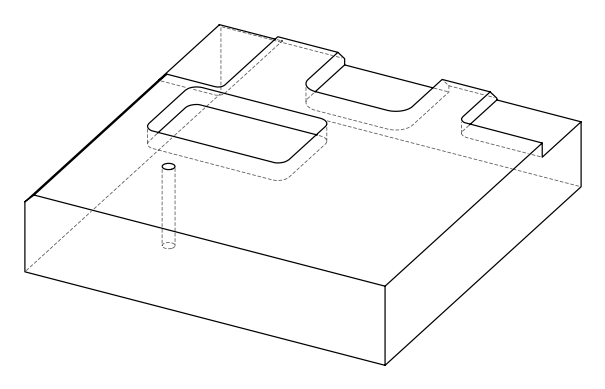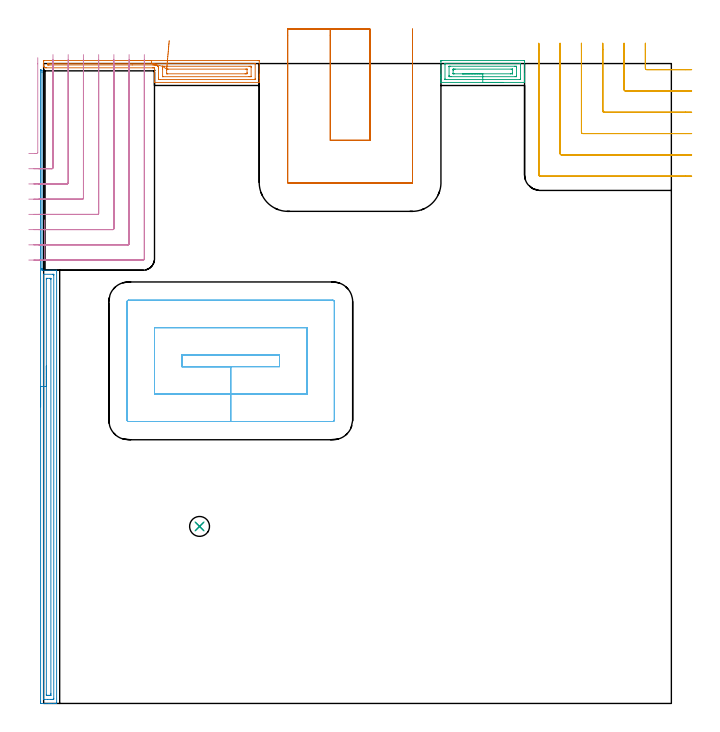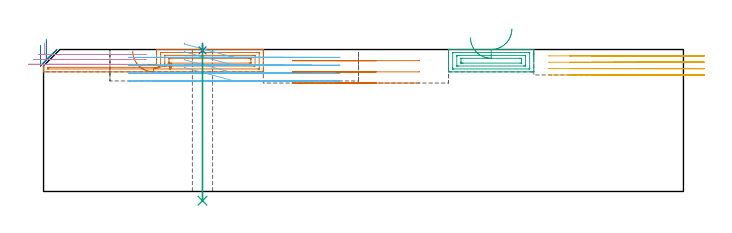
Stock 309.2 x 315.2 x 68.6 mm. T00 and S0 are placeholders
(PLAN: 9 operations, 6 tool changes, 29.2 min)
(1 AREA_MILL | FG_CHAMFER_SURFACE | UGT0205_001 | 2.79 min | 6557 mm3)
(2 AREA_MILL_1 | FG_CHAMFER_SURFACE_1 | UGT0205_001 | 6.13 min | 9582 mm3)
(3 AREA_MILL_2 | FG_CHAMFER_SURFACE_2 | UGT0205_001 | 1.57 min | 3125 mm3)
(4 MILL_CORNER_NOTCH_RECTANGULAR | CORNER_NOTCH_RECTANGULAR | NXT0201_013 | Follow Part, ap 2.5, ae 75% | 5.21 min | 34244 mm3)
(5 MILL_CORNER_NOTCH_RECTANGULAR_1 | CORNER_NOTCH_RECTANGULAR_1 | UGT0201_103 | Follow Part, ap 3.5, ae 75% | 4.75 min | 55071 mm3)
(6 MILL_RECTANGULAR_POCKET | POCKET_RECTANGULAR_STRAIGHT | UGT0201_100 | Follow Part, ap 4.5, ae 75% | 5.82 min | 140639 mm3)
(7 MILL_SLOT | SLOT_PARTIAL_RECTANGULAR | UGT0201_006 | Follow Part, ap 7, ae 75% | 2.62 min | 103440 mm3)
(8 SPOT_DRILL | STEP1HOLE | NXT0321_9005460120000 | 0.03 min | 2 mm3)
(9 DRILL_THROUGH_HOLE_INTO_CENTER | STEP1HOLE | UGT0301_212 | 0.3 min | 5156 mm3)
(TOOL UGT0205_001 | Chamfer Mill 20 x 3 x 45 deg. | D20 FL50 Z2)
(TOOL NXT0201_013 | ENDMILL 10mm | D10 FL30 Z4)
(TOOL UGT0201_103 | End Mill 14 mm | D14 FL19 Z2)
(TOOL UGT0201_100 | End Mill 18 mm | D18 FL22 Z2)
(TOOL UGT0201_006 | End Mill 28 mm | D28 FL25 Z2)
(TOOL NXT0321_9005460120000 | NC Spot Drill, 142deg, 12mm, Carbide, Uncoated | D12 PA142 FL30 Z2)
(TOOL UGT0301_212 | Twist Drill 9.8 mm | D9.8 PA118 FL83 Z2)
(OP 1 AREA_MILL)
G17 G21 G94 G90
T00 M6
G54
G17 G0 G90 X43.1 Y316.7 S1061 M3
G43 Z78.6 H0
Z67.8
G94 G1 X43.138 Z66.928 F250.
X43.252 Z66.064
X43.441 Z65.212
X43.703 Z64.38
X44.037 Z63.574
X44.44 Z62.8
X44.909 Z62.064
X45.44 Z61.372
X46.029 Z60.729
X46.672 Z60.14
X47.364 Z59.608
X48.1 Z59.14
X48.874 Z58.737
X49.68 Z58.403
X50.512 Z58.141
X51.364 Z57.952
X52.228 Z57.838
X53.1 Z57.8
X105.625
X105.994 Y316.695 Z57.803
X106.19 Y316.691 Z57.805
X106.2 Y316.491 Z58.006
Y309.97 Z64.524
Y309.342 Z65.156
Y309.083 Z65.413
Y308.455 Z66.042
Y308.197 Z66.299
Y307.681 Z66.818
Y306.94 Z67.559
Y306.205 Z68.294
Y305.923 Z68.568
X106.191 Y305.903 Z68.588
X106.071 Y305.9 Z68.6
X54.88
X54.61 Y305.904 Z68.59
X54.6 Y306.229 Z68.267
Y313.1 Z61.4
X53.995 Y313.101 Z61.399
X53.99 Y313.099 Z61.396
X53.558 Y313.1 Z61.4
X1.465
X0.696 Y313.105 Z61.391
X0.656 Y313.141 Z61.355
X0.196 Y313.517 Z60.977
X0.13 Y313.575 Z60.92
X0.075 Y313.626 Z60.866
X0.036 Y313.763 Z60.73
X0.03 Y313.788 Z60.706
X0.016 Y313.866 Z60.628
X0.009 Y314.098 Z60.401
X0.007 Y314.8 Z59.699
X0.005 Y315.29 Z59.206
X0.001 Y316.432 Z58.065
X0.002 Y316.691 Z57.806
X0.13 Y316.7 Z57.8
X53.1
Y315.286 Z59.214
X103.845
X104.066 Y315.283 Z59.217
X104.173 Y315.279 Z59.221
X104.19 Y315.277 Z59.223
X104.194 Y315.26 Z59.24
X104.197 Y315.229 Z59.271
X104.199 Y315.155 Z59.345
X104.2 Y314.936 Z59.564
Y307.843 Z66.657
X104.197 Y307.489 Z67.011
X104.194 Y307.388 Z67.112
X104.19 Y307.33 Z67.17
X104.174 Y307.321 Z67.179
X104.066 Y307.318 Z67.182
X103.845 Y307.314 Z67.186
X57.551
X56.661 Y307.315 Z67.185
X56.655 Y307.316 Z67.184
X56.61 Y307.345 Z67.155
X56.604 Y307.367 Z67.133
X56.6 Y308.197 Z66.303
Y308.258 Z66.242
X56.599 Y312.691 Z61.809
X56.59 Y313.103 Z61.397
X56.567 Y313.315 Z61.185
X56.501 Y313.517 Z60.983
X56.386 Y313.721 Z60.779
X56.194 Y313.942 Z60.558
X55.968 Y314.122 Z60.378
X55.771 Y314.238 Z60.262
X55.659 Y314.291 Z60.209
X55.356 Y314.403 Z60.097
X55.022 Y314.475 Z60.025
X54.881 Y314.494 Z60.006
X54.779 Y314.504 Z59.996
X54.684 Y314.508 Z59.992
X53.99 Y314.515 Z59.985
X53.878
X43.624 Y314.514 Z59.986
X3.046
X2.355 Y314.515 Z59.985
X2.242 Y314.516 Z59.984
X2.024 Y314.521 Z59.979
X2.018 Y314.592 Z59.908
X2.011 Y314.746 Z59.754
X2.016 Y314.996 Z59.504
X2.032 Y315.279 Z59.221
X2.133 Y315.281 Z59.219
X2.354 Y315.286 Z59.214
X53.1
X58.465 Y313.865 Z60.635
X58.517 Y313.867 Z60.633
X58.619 Y313.869 Z60.631
X58.976 Y313.871 Z60.629
X59.332 Y313.872 Z60.628
X101.174 Y313.871 Z60.629
X101.709 Y313.87 Z60.63
X102.064 Y313.867 Z60.633
X102.174 Y313.865 Z60.635
X102.19 Y313.651 Z60.849
X102.196 Y313.517 Z60.983
X102.199 Y313.382 Z61.118
Y308.95 Z65.55
X102.193 Y308.813 Z65.687
X102.188 Y308.735 Z65.765
X102.153 Y308.733 Z65.767
X102.064 Y308.731 Z65.769
X101.53 Y308.729 Z65.771
X101.174
X58.798
X58.659
X58.637 Y308.731 Z65.769
X58.617 Y308.735 Z65.765
X58.61 Y308.738 Z65.762
X58.607 Y308.756 Z65.744
X58.601 Y308.925 Z65.575
X58.599 Y312.473 Z62.027
X58.597 Y312.63 Z61.87
X58.59 Y312.994 Z61.506
X58.567 Y313.392 Z61.108
X58.546 Y313.517 Z60.983
X58.495 Y313.725 Z60.775
X58.467 Y313.844 Z60.656
X58.465 Y313.865 Z60.635
X60.61 Y312.448 Z62.052
X60.622 Y312.451 Z62.049
X60.665 Y312.454 Z62.046
X60.754 Y312.456 Z62.044
X61.112 Y312.457 Z62.043
X61.286
X99.567
X100.142 Y312.455 Z62.045
X100.174 Y312.453 Z62.047
X100.187 Y312.451 Z62.049
X100.19 Y312.439 Z62.061
X100.195 Y312.352 Z62.148
X100.198 Y312.177 Z62.323
X100.2 Y310.857 Z63.643
X100.197 Y310.455 Z64.045
X100.193 Y310.254 Z64.246
X100.19 Y310.16 Z64.34
X100.104 Y310.149 Z64.351
X99.393 Y310.144 Z64.356
X99.22 Y310.143 Z64.357
X61.112
X60.938 Y310.144 Z64.356
X60.719 Y310.147 Z64.353
X60.618 Y310.149 Z64.351
X60.61 Y310.206 Z64.294
X60.603 Y310.478 Z64.022
X60.6 Y311.743 Z62.757
X60.602 Y312.252 Z62.248
X60.608 Y312.423 Z62.077
X60.61 Y312.448 Z62.052
X60.667 Y313.09 Z61.464
X60.728 Y313.78 Z60.934
X60.793 Y314.514 Z60.467
X60.862 Y315.286 Z60.066
X60.933 Y316.089 Z59.733
X61.007 Y316.918 Z59.473
X61.082 Y317.767 Z59.285
X61.158 Y318.629 Z59.173
X61.236 Y319.497 Z59.137
X61.313 Y320.365 Z59.177
X61.389 Y321.227 Z59.292
X61.464 Y322.075 Z59.483
X61.538 Y322.903 Z59.747
X61.609 Y323.705 Z60.082
X61.677 Y324.475 Z60.486
X61.742 Y325.207 Z60.957
X61.803 Y325.895 Z61.489
X61.86 Y326.535 Z62.08
G0 Z78.6
M5
M2
(OP 2 AREA_MILL_1)
G17 G21 G94 G90
T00 M6
G54
G17 G0 G90 X-1.5 Y146.15 S1061 M3
G43 Z78.6 H0
Z70.7
G94 G1 Y146.188 Z69.828 F250.
Y146.302 Z68.963
Y146.491 Z68.112
Y146.753 Z67.28
Y147.087 Z66.474
Y147.49 Z65.7
Y147.958 Z64.964
Y148.49 Z64.272
Y149.079 Z63.629
Y149.722 Z63.039
Y150.414 Z62.508
Y151.15 Z62.04
Y151.924 Z61.637
Y152.73 Z61.303
Y153.562 Z61.041
Y154.413 Z60.852
Y155.278 Z60.738
Y156.15 Z60.7
Y312.271
X-1.495 Y312.283 Z60.704
X-1.474 Y312.271 Z60.725
X-1.405 Y312.205 Z60.794
X-1.389 Y312.189 Z60.81
X-0.876 Y311.675 Z61.323
X-0.806 Y311.602 Z61.392
X-0.804 Y311.584 Z61.394
X-0.8 Y310.781 Z61.4
Y214.248
Y214.175 Z61.396
Y214.166
Y214.158 Z61.4
X-0.797 Y213.802 Z61.397
X-0.8 Y213.528 Z61.4
Y213.4
X6.394 Y213.399 Z68.592
X6.4 Y213.355 Z68.6
Y0.178
X6.404 Y0.001 Z68.594
X6.058 Y0. Z68.257
X5.789 Z67.989
X5.09 Z67.285
X3.86 Z66.057
X3.33 Z65.524
X2.715 Z64.91
X-1.07 Y0.001 Z61.127
X-1.293 Y0.004 Z60.904
X-1.492 Y0.01 Z60.706
X-1.496 Y0.192 Z60.703
X-1.499 Y0.625 Z60.701
X-1.5 Y1.062 Z60.7
Y156.15
X-0.086 Z62.114
X-0.085 Y211.264 Z62.115
X-0.084 Y211.363 Z62.116
X-0.082 Y211.386 Z62.118
X-0.08 Y211.391 Z62.12
X-0.072 Y211.394 Z62.128
X-0.024 Y211.399 Z62.176
X4.375 Z66.575
X4.946 Y211.391 Z67.146
X4.976 Y211.39 Z67.176
X4.979 Y211.361 Z67.179
X4.982 Y211.279 Z67.182
X4.984 Y211.112 Z67.184
X4.986 Y210.779 Z67.186
X4.985 Y2.519 Z67.185
X4.984 Y2.412 Z67.184
X4.979 Y2.028 Z67.179
X4.607 Y2.009 Z66.807
X4.21 Y2.003 Z66.41
X3.735 Y2. Z65.935
X3.33 Z65.53
X1.976 Z64.176
X0.216 Z62.416
X0.004 Y2.002 Z62.204
X-0.03 Y2.004 Z62.17
X-0.064 Y2.01 Z62.136
X-0.079 Y2.017 Z62.121
X-0.08 Y2.043 Z62.12
X-0.085 Y2.306 Z62.115
X-0.086 Y156.15 Z62.114
X1.328 Z63.528
X1.329 Y208.886 Z63.529
X1.33 Y209.129 Z63.53
X1.335 Y209.375 Z63.535
X1.338 Y209.391 Z63.538
X1.349 Y209.394 Z63.549
X1.38 Y209.398 Z63.58
X1.443 Y209.4 Z63.643
X1.57 Z63.77
X1.944 Z64.144
X2.824 Z65.024
X3.33 Y209.397 Z65.53
X3.498 Y209.393 Z65.698
X3.554 Y209.39 Z65.754
X3.564 Y209.294 Z65.764
X3.568 Y209.131 Z65.768
X3.571 Y208.886 Z65.771
Y4.849
X3.569 Y4.2 Z65.769
X3.567 Y4.078 Z65.767
X3.565 Y4.024 Z65.765
X3.519 Y4.008 Z65.719
X3.33 Y4.005 Z65.53
X2.647 Y4. Z64.847
X2.45 Z64.65
X1.766 Y4.001 Z63.966
X1.57 Y4.004 Z63.77
X1.374 Y4.01 Z63.574
X1.335 Y4.018 Z63.535
X1.332 Y4.053 Z63.532
X1.33 Y4.118 Z63.53
X1.329 Y4.2 Z63.529
X1.328 Y4.445 Z63.528
Y156.15
Y157.022 Z63.566
Y157.886 Z63.68
Y158.738 Z63.869
Y159.57 Z64.131
Y160.376 Z64.465
Y161.15 Z64.868
Y161.886 Z65.337
Y162.578 Z65.868
Y163.221 Z66.457
Y163.81 Z67.101
Y164.341 Z67.793
Y164.81 Z68.528
Y165.213 Z69.302
Y165.547 Z70.108
Y165.809 Z70.94
Y165.998 Z71.792
Y166.112 Z72.657
Y166.15 Z73.528
G0 Z78.6
M5
M2
(OP 3 AREA_MILL_2)
G17 G21 G94 G90
T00 M6
G54
G17 G0 G90 X226.3 Y305.9 S1061 M3
G43 Z78.6 H0
G94 G1 X226.262 Z77.728 F250.
X226.148 Z76.863
X225.959 Z76.012
X225.697 Z75.18
X225.363 Z74.374
X224.96 Z73.6
X224.491 Z72.864
X223.96 Z72.172
X223.371 Z71.529
X222.728 Z70.939
X222.036 Z70.408
X221.3 Z69.94
X220.526 Z69.537
X219.72 Z69.203
X218.888 Z68.941
X218.036 Z68.752
X217.172 Z68.638
X216.3 Z68.6
X195.827
X195.709 Y305.903 Z68.588
X195.7 Y305.923 Z68.568
Y306.2 Z68.299
Y306.932 Z67.567
Y307.689 Z66.811
Y308.197 Z66.299
Y308.451 Z66.046
Y309.083 Z65.413
Y309.338 Z65.16
Y309.97 Z64.524
Y316.176 Z58.32
X195.702 Y316.495 Z58.002
X195.71 Y316.691 Z57.805
X195.907 Y316.699 Z57.799
X196.273 Y316.7 Z57.8
X236.327
X236.696 Y316.696 Z57.802
X236.89 Y316.691 Z57.806
X236.9 Y316.493 Z58.004
Y309.97 Z64.524
Y309.338 Z65.16
Y309.083 Z65.413
Y308.451 Z66.046
Y308.197 Z66.299
Y307.689 Z66.811
Y306.932 Z67.567
Y306.2 Z68.299
Y305.923 Z68.568
X236.891 Y305.903 Z68.588
X236.773 Y305.9 Z68.6
X216.3
Y307.314 Z67.186
X198.053
X197.831 Y307.318 Z67.182
X197.725 Y307.321 Z67.179
X197.709 Y307.324 Z67.176
X197.706 Y307.342 Z67.158
X197.703 Y307.372 Z67.128
X197.701 Y307.444 Z67.056
X197.7 Y307.662 Z66.838
Y314.754 Z59.746
X197.702 Y315.106 Z59.394
X197.705 Y315.206 Z59.294
X197.71 Y315.267 Z59.233
X197.715 Y315.28 Z59.22
X197.722 Y315.281 Z59.219
X197.831 Y315.284 Z59.216
X198.053 Y315.286 Z59.214
X234.547
X234.769 Y315.282 Z59.218
X234.875 Y315.279 Z59.221
X234.891 Y315.276 Z59.224
X234.894 Y315.258 Z59.242
X234.897 Y315.228 Z59.272
X234.899 Y315.156 Z59.344
X234.9 Y314.938 Z59.562
Y307.846 Z66.654
X234.898 Y307.494 Z67.006
X234.895 Y307.394 Z67.106
X234.89 Y307.333 Z67.167
X234.885 Y307.32 Z67.18
X234.878 Y307.319 Z67.181
X234.769 Y307.316 Z67.184
X234.547 Y307.314 Z67.186
X216.3
Y308.728 Z65.772
X200.723 Y308.729 Z65.771
X200.188 Y308.73 Z65.77
X199.833 Y308.733 Z65.767
X199.724 Y308.735 Z65.765
X199.71 Y308.951 Z65.549
X199.704 Y309.083 Z65.417
X199.701 Y309.215 Z65.285
Y313.648 Z60.852
X199.706 Y313.781 Z60.719
X199.71 Y313.863 Z60.637
X199.745 Y313.866 Z60.634
X199.833 Y313.868 Z60.632
X200.367 Y313.871 Z60.629
X231.877
X232.412 Y313.87 Z60.63
X232.767 Y313.867 Z60.633
X232.876 Y313.865 Z60.635
X232.89 Y313.649 Z60.851
X232.896 Y313.516 Z60.984
X232.899 Y313.385 Z61.115
Y308.952 Z65.548
X232.894 Y308.819 Z65.681
X232.89 Y308.737 Z65.763
X232.855 Y308.734 Z65.766
X232.767 Y308.732 Z65.768
X232.233 Y308.729 Z65.771
X216.3 Y308.728 Z65.772
Y310.143 Z64.357
X202.33
X201.756 Y310.145 Z64.355
X201.724 Y310.147 Z64.353
X201.712 Y310.149 Z64.351
X201.709 Y310.163 Z64.337
X201.704 Y310.249 Z64.251
X201.701 Y310.423 Z64.077
X201.7 Y311.743 Z62.757
X201.702 Y312.143 Z62.357
X201.706 Y312.343 Z62.157
X201.71 Y312.441 Z62.059
X201.718 Y312.451 Z62.049
X201.739 Y312.453 Z62.047
X201.788 Y312.456 Z62.044
X202.503 Y312.457 Z62.043
X202.677
X230.27
X230.844 Y312.455 Z62.045
X230.876 Y312.453 Z62.047
X230.888 Y312.451 Z62.049
X230.891 Y312.437 Z62.063
X230.896 Y312.351 Z62.149
X230.899 Y312.177 Z62.323
X230.9 Y310.857 Z63.643
X230.898 Y310.457 Z64.043
X230.894 Y310.257 Z64.243
X230.89 Y310.159 Z64.341
X230.882 Y310.149 Z64.351
X230.86 Y310.147 Z64.353
X230.812 Y310.144 Z64.356
X230.097 Y310.143 Z64.357
X229.923
X216.3
X215.428 Z64.395
X214.563 Z64.509
X213.712 Z64.698
X212.88 Z64.96
X212.074 Z65.294
X211.3 Z65.697
X210.564 Z66.166
X209.872 Z66.697
X209.229 Z67.286
X208.64 Z67.929
X208.108 Z68.622
X207.64 Z69.357
X207.237 Z70.131
X206.903 Z70.937
X206.641 Z71.769
X206.452 Z72.621
X206.338 Z73.486
X206.3 Z74.357
G0 Z78.6
M5
M2
(OP 4 MILL_CORNER_NOTCH_RECTANGULAR)
G17 G21 G94 G90
T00 M6
G54
G17 G0 G90 X-2.499 Y263.4 S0 M3
G43 Z78.6 H0
Z66.2
G94 G1 X0.501 F250.
X4.104 F500.
G3 X4.6 Y263.896 R0.5
G1 Y311.718
Y314.718 F250.
G0 Z78.6
X-2.499 Y255.9
Z66.2
G1 X0.501
X11.604 F500.
G3 X12.1 Y256.396 R0.5
G1 Y311.8
Y314.8 F250.
G0 Z78.6
X-2.499 Y248.4
Z66.2
G1 X0.501
X19.104 F500.
G3 X19.6 Y248.896 R0.5
G1 Y311.8
Y314.8 F250.
G0 Z78.6
X-2.499 Y240.9
Z66.2
G1 X0.501
X26.603 F500.
G3 X27.1 Y241.397 R0.5
G1 Y311.8
Y314.8 F250.
G0 Z78.6
X-2.499 Y233.4
Z66.2
G1 X0.501
X34.103 F500.
G3 X34.6 Y233.897 R0.5
G1 Y311.799
Y314.799 F250.
G0 Z78.6
X-2.499 Y225.9
Z66.2
G1 X0.501
X41.603 F500.
G3 X42.1 Y226.397 R0.5
G1 Y311.799
Y314.799 F250.
G0 Z78.6
X0.501 Y238.162
Z71.6
G1 Y218.4 Z66.305
X0.696 Z66.252
X0.501 Z66.2
X49. F500.
G3 X49.6 Y219. R0.6
G1 Y311.799
Y314.799 F250.
G0 Z78.6
X-4.9 Y263.4
Z63.8
G1 X-1.9
X4.104 F500.
G3 X4.6 Y263.896 R0.5
G1 Y314.2
Y317.2 F250.
G0 Z78.6
X-4.9 Y255.9
Z63.8
G1 X-1.9
X11.604 F500.
G3 X12.1 Y256.396 R0.5
G1 Y314.2
Y317.2 F250.
G0 Z78.6
X-4.9 Y248.4
Z63.8
G1 X-1.9
X19.104 F500.
G3 X19.6 Y248.896 R0.5
G1 Y314.2
Y317.2 F250.
G0 Z78.6
X-4.9 Y240.9
Z63.8
G1 X-1.9
X26.603 F500.
G3 X27.1 Y241.397 R0.5
G1 Y314.2
Y317.2 F250.
G0 Z78.6
X-4.9 Y233.4
Z63.8
G1 X-1.9
X34.103 F500.
G3 X34.6 Y233.897 R0.5
G1 Y314.2
Y317.2 F250.
G0 Z78.6
X-4.9 Y225.9
Z63.8
G1 X-1.9
X41.603 F500.
G3 X42.1 Y226.397 R0.5
G1 Y314.2
Y317.2 F250.
G0 Z78.6
X-4.9 Y218.4
Z63.8
G1 X-1.9
X49. F500.
G3 X49.6 Y219. R0.6
G1 Y314.2
Y317.2 F250.
G0 Z78.6
X-7.299 Y270.9
Z61.4
G1 X-4.299
X-3.396 F500.
G3 X-2.9 Y271.396 R0.5
G1 Y315.065
Y318.065 F250.
G0 Z78.6
X-7.299 Y263.4
Z61.4
G1 X-4.299
X4.104 F500.
G3 X4.6 Y263.896 R0.5
G1 Y316.599
Y319.599 F250.
G0 Z78.6
X-7.299 Y255.9
Z61.4
G1 X-4.299
X11.604 F500.
G3 X12.1 Y256.396 R0.5
G1 Y316.599
Y319.599 F250.
G0 Z78.6
X-7.299 Y248.4
Z61.4
G1 X-4.299
X19.104 F500.
G3 X19.6 Y248.896 R0.5
G1 Y316.599
Y319.599 F250.
G0 Z78.6
X-7.299 Y240.9
Z61.4
G1 X-4.299
X26.603 F500.
G3 X27.1 Y241.397 R0.5
G1 Y316.599
Y319.599 F250.
G0 Z78.6
X-7.299 Y233.4
Z61.4
G1 X-4.299
X34.103 F500.
G3 X34.6 Y233.897 R0.5
G1 Y316.599
Y319.599 F250.
G0 Z78.6
X-7.299 Y225.9
Z61.4
G1 X-4.299
X41.603 F500.
G3 X42.1 Y226.397 R0.5
G1 Y316.599
Y319.599 F250.
G0 Z78.6
X-7.299 Y218.4
Z61.4
G1 X-4.299
X49. F500.
G3 X49.6 Y219. R0.6
G1 Y316.599
Y319.599 F250.
G0 Z78.6
M5
M2
(OP 5 MILL_CORNER_NOTCH_RECTANGULAR_1)
G17 G21 G94 G90
T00 M6
G54
G17 G0 G90 X296.38 Y325.2 S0 M3
G43 Z78.6 H0
Z65.525
G94 G1 X296.399 Y322.2 F250.
X296.4 Y321.876 F500.
Y312.895
G3 X297.095 Y312.2 R0.7
G1 X316.2
X319.2 F250.
G0 Z78.6
X285.876 Y325.2
Z65.525
G1 X285.899 Y322.2
G2 X285.9 Y321.876 R42. F500.
G1 Y302.396
G3 X286.596 Y301.7 R0.7
G1 X316.2
X319.2 F250.
G0 Z78.6
X275.367 Y325.2
Z65.525
G1 X275.398 Y322.2
G2 X275.4 Y321.876 R31.5 F500.
G1 Y291.896
G3 X276.096 Y291.2 R0.7
G1 X316.2
X319.2 F250.
G0 Z78.6
X264.851 Y325.2
Z65.525
G1 X264.898 Y322.2
G2 X264.9 Y321.876 R21. F500.
G1 Y281.396
G3 X265.596 Y280.7 R0.7
G1 X316.2
X319.2 F250.
G0 Z78.6
X254.302 Y325.199
Z65.525
G1 X254.395 Y322.2
G2 X254.4 Y321.876 R10.5 F500.
G1 Y270.896
G3 X255.096 Y270.2 R0.7
G1 X316.2
X319.2 F250.
G0 Z78.6
X243.9 Y324.876
Z65.525
G1 Y321.876
Y260.397 F500.
G3 X244.596 Y259.7 R0.7
G1 X316.2
X319.2 F250.
G0 Z78.6
X296.4 Y325.2
Z62.45
G1 Y322.2
Y312.895 F500.
G3 X297.095 Y312.2 R0.7
G1 X316.2
X319.2 F250.
G0 Z78.6
X285.9 Y325.2
Z62.45
G1 Y322.2
Y302.396 F500.
G3 X286.596 Y301.7 R0.7
G1 X316.2
X319.2 F250.
G0 Z78.6
X275.4 Y325.2
Z62.45
G1 Y322.2
Y291.896 F500.
G3 X276.096 Y291.2 R0.7
G1 X316.2
X319.2 F250.
G0 Z78.6
X264.9 Y325.2
Z62.45
G1 Y322.2
Y281.396 F500.
G3 X265.596 Y280.7 R0.7
G1 X316.2
X319.2 F250.
G0 Z78.6
X254.4 Y325.2
Z62.45
G1 Y322.2
Y270.896 F500.
G3 X255.096 Y270.2 R0.7
G1 X316.2
X319.2 F250.
G0 Z78.6
X243.9 Y325.2
Z62.45
G1 Y322.2
Y260.396 F500.
G3 X244.596 Y259.7 R0.7
G1 X316.2
X319.2 F250.
G0 Z78.6
X296.4 Y325.2
Z59.375
G1 Y322.2
Y312.895 F500.
G3 X297.095 Y312.2 R0.7
G1 X316.2
X319.2 F250.
G0 Z78.6
X285.9 Y325.2
Z59.375
G1 Y322.2
Y302.396 F500.
G3 X286.596 Y301.7 R0.7
G1 X316.2
X319.2 F250.
G0 Z78.6
X275.4 Y325.2
Z59.375
G1 Y322.2
Y291.896 F500.
G3 X276.096 Y291.2 R0.7
G1 X316.2
X319.2 F250.
G0 Z78.6
X264.9 Y325.2
Z59.375
G1 Y322.2
Y281.396 F500.
G3 X265.596 Y280.7 R0.7
G1 X316.2
X319.2 F250.
G0 Z78.6
X254.4 Y325.2
Z59.375
G1 Y322.2
Y270.896 F500.
G3 X255.096 Y270.2 R0.7
G1 X316.2
X319.2 F250.
G0 Z78.6
X243.9 Y325.2
Z59.375
G1 Y322.2
Y260.396 F500.
G3 X244.596 Y259.7 R0.7
G1 X316.2
X319.2 F250.
G0 Z78.6
X296.4 Y325.2
Z56.3
G1 Y322.2
Y312.895 F500.
G3 X297.095 Y312.2 R0.7
G1 X316.2
X319.2 F250.
G0 Z78.6
X285.9 Y325.2
Z56.3
G1 Y322.2
Y302.396 F500.
G3 X286.596 Y301.7 R0.7
G1 X316.2
X319.2 F250.
G0 Z78.6
X275.4 Y325.2
Z56.3
G1 Y322.2
Y291.896 F500.
G3 X276.096 Y291.2 R0.7
G1 X316.2
X319.2 F250.
G0 Z78.6
X264.9 Y325.2
Z56.3
G1 Y322.2
Y281.396 F500.
G3 X265.596 Y280.7 R0.7
G1 X316.2
X319.2 F250.
G0 Z78.6
X254.4 Y325.2
Z56.3
G1 Y322.2
Y270.896 F500.
G3 X255.096 Y270.2 R0.7
G1 X316.2
X319.2 F250.
G0 Z78.6
X243.9 Y325.2
Z56.3
G1 Y322.2
Y260.396 F500.
G3 X244.596 Y259.7 R0.7
G1 X316.2
X319.2 F250.
G0 Z78.6
M5
M2
(OP 6 MILL_RECTANGULAR_POCKET)
G17 G21 G94 G90
T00 M6
G54
G17 G0 G90 X68.1 Y167.228 S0 M3
G43 Z78.6 H0
Z71.6
G94 G1 Y165.9 Z71.244 F250.
X92.15 Z64.8
X116.2 F500.
Y171.6
X68.1
Y165.9
X92.15
Y152.4
X129.7
Y185.1
X54.6
Y152.4
X92.15
Y138.9
X142.5
G3 X143.2 Y139.6 R0.7
G1 Y197.9
G3 X142.5 Y198.6 R0.7
G1 X41.8
G3 X41.1 Y197.9 R0.7
G1 Y139.6
G3 X41.8 Y138.9 R0.7
G1 X92.15
X93.15
G0 X68.1 Y167.228 Z67.8
G1 Y165.9 Z67.444 F250.
X92.15 Z61.
X116.2 F500.
Y171.6
X68.1
Y165.9
X92.15
Y152.4
X129.7
Y185.1
X54.6
Y152.4
X92.15
Y138.9
X142.5
G3 X143.2 Y139.6 R0.7
G1 Y197.9
G3 X142.5 Y198.6 R0.7
G1 X41.8
G3 X41.1 Y197.9 R0.7
G1 Y139.6
G3 X41.8 Y138.9 R0.7
G1 X92.15
X93.15
G0 X68.1 Y167.228 Z64.
G1 Y165.9 Z63.644 F250.
X92.15 Z57.2
X116.2 F500.
Y171.6
X68.1
Y165.9
X92.15
Y152.4
X129.7
Y185.1
X54.6
Y152.4
X92.15
Y138.9
X142.5
G3 X143.2 Y139.6 R0.7
G1 Y197.9
G3 X142.5 Y198.6 R0.7
G1 X41.8
G3 X41.1 Y197.9 R0.7
G1 Y139.6
G3 X41.8 Y138.9 R0.7
G1 X92.15
X93.15
G0 X68.1 Y167.228 Z60.2
G1 Y165.9 Z59.844 F250.
X92.15 Z53.4
X116.2 F500.
Y171.6
X68.1
Y165.9
X92.15
Y152.4
X129.7
Y185.1
X54.6
Y152.4
X92.15
Y138.9
X142.5
G3 X143.2 Y139.6 R0.7
G1 Y197.9
G3 X142.5 Y198.6 R0.7
G1 X41.8
G3 X41.1 Y197.9 R0.7
G1 Y139.6
G3 X41.8 Y138.9 R0.7
G1 X92.15
X93.15
G0 Z78.6
M5
M2
(OP 7 MILL_SLOT)
G17 G21 G94 G90
T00 M6
G54
G17 G0 G90 X141.2 Y332.2 S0 M3
G43 Z78.6 H0
Z63.2
G94 G1 Y329.2 F250.
Y277.4 F500.
X160.7
Y329.2
Y332.2 F250.
X120.2
Y329.2
Y256.6 F500.
G3 X120.4 Y256.4 R0.2
G1 X181.5
G3 X181.7 Y256.6 R0.2
G1 Y329.2
Y332.2 F250.
G0 X141.2 Z57.8
G1 Y329.2
Y277.4 F500.
X160.7
Y329.2
Y332.2 F250.
X120.2
Y329.2
Y256.6 F500.
G3 X120.4 Y256.4 R0.2
G1 X181.5
G3 X181.7 Y256.6 R0.2
G1 Y329.2
Y332.2 F250.
G0 X141.2 Z52.4
G1 Y329.2
Y277.4 F500.
X160.7
Y329.2
Y332.2 F250.
X120.2
Y329.2
Y256.6 F500.
G3 X120.4 Y256.4 R0.2
G1 X181.5
G3 X181.7 Y256.6 R0.2
G1 Y329.2
Y332.2 F250.
G0 Z78.6
M5
M2
(OP 8 SPOT_DRILL)
G17 G21 G94 G90
T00 M6
G54
G17 G0 G90 X76.8 Y87.2 S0 M3
G43 Z78.6 H0
G94 G81 G98 Z68.178 F250. R71.6
G80
M5
M2
(OP 9 DRILL_THROUGH_HOLE_INTO_CENTER)
G17 G21 G94 G90
T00 M6
G54
G17 G0 G90 X76.8 Y87.2 S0 M3
G43 Z78.6 H0
G94 G73 G98 Z-4.444 F250. Q9.131 R70.6
G80
M5
M2
